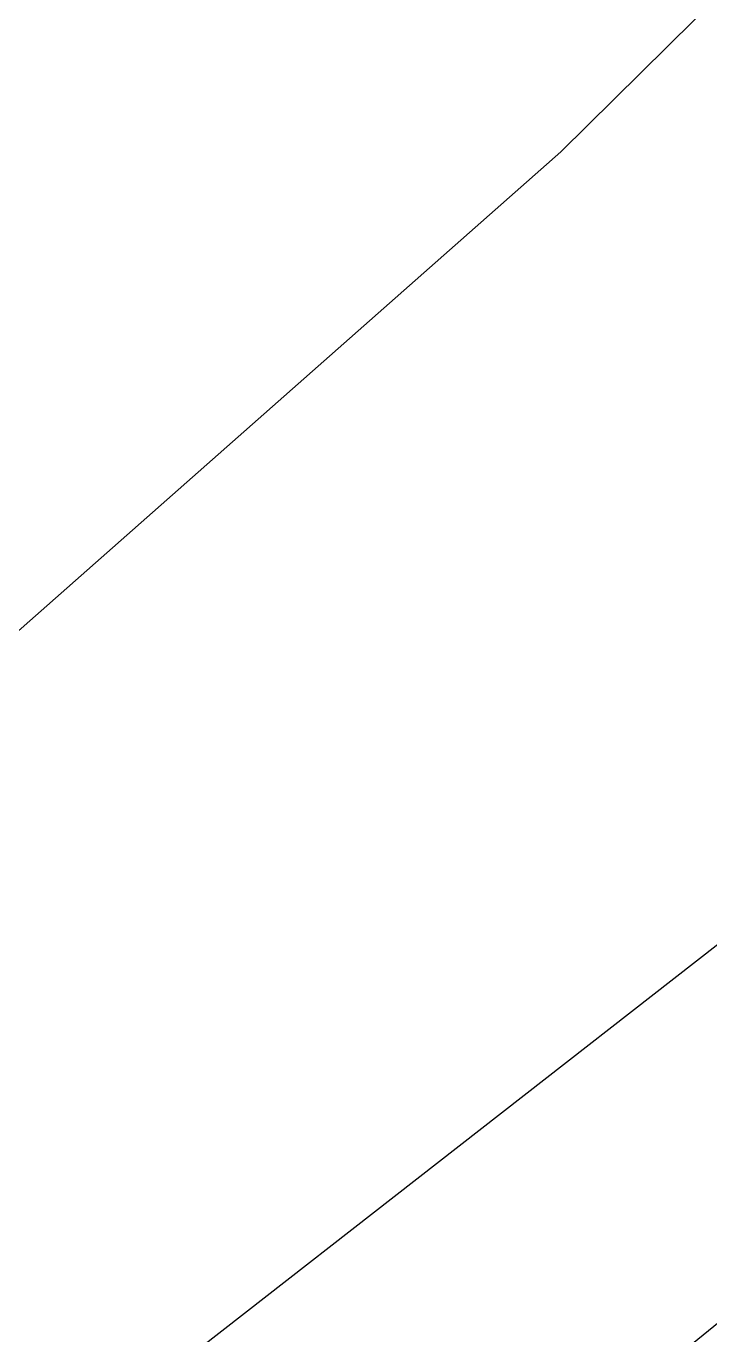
# Model space of a CAD drawing. Header units: inches. Extents: x 653559 to 669309, y 7245317 to 7256454.
# Drawn here: x 663223 to 663243.84, y 7252526.74 to 7252566.67 of the extents above; entities that cross this region are included whole.
import ezdxf

# ---------------------------------------------------------------- set-up
doc = ezdxf.new("R2010")
doc.units = ezdxf.units.IN
doc.header["$MEASUREMENT"] = 0
for name, color, linetype in [('Alambrados', 7, 'Continuous'), ('Caminos', 1, 'Continuous'), ('Reserva', 92, 'Continuous')]:
    doc.layers.add(name, color=color, linetype=linetype)

msp = doc.modelspace()

# ---------------------------------------------------------------- linework, layer by layer
at = {"layer": 'Alambrados', "transparency": 33554613}
msp.add_lwpolyline([(662809.331, 7252024.323), (662820.454, 7252025.505), (662929.198, 7252056.726), (663050.113, 7252327.66), (663090.197, 7252418.677), (663350.122, 7252621.336)], dxfattribs=at)
at = {"layer": 'Caminos', "transparency": 33554613}
msp.add_lwpolyline([(663195.807, 7252527.388), (663222.053, 7252547.602), (663239.304, 7252562.842), (663258.037, 7252581.363), (663280.156, 7252596.709), (663299.312, 7252606.446), (663312.541, 7252611.102), (663334.978, 7252617.77), (663336.88, 7252618.262), (663338.674, 7252619.063), (663340.31, 7252620.151), (663341.743, 7252621.496), (663342.932, 7252623.06), (663343.845, 7252624.8), (663344.456, 7252626.668), (663344.749, 7252628.611), (663344.714, 7252630.576), (663343.127, 7252636.608)], dxfattribs=at)
at = {"layer": 'Reserva', "transparency": 33554613}
msp.add_lwpolyline([(662912.58, 7252011.035), (662919.327, 7252020.56), (662926.074, 7252039.61), (662934.011, 7252056.676), (662947.108, 7252077.71), (662962.983, 7252107.476), (663008.227, 7252206.298), (663032.436, 7252262.258), (663068.155, 7252352.348), (663087.602, 7252395.608), (663116.177, 7252416.245), (663183.646, 7252477.761), (663270.165, 7252548.405), (663297.549, 7252563.883), (663330.887, 7252587.299), (663356.287, 7252593.649), (663379.703, 7252602.777)], dxfattribs=at)

doc.saveas('drawing.dxf')
